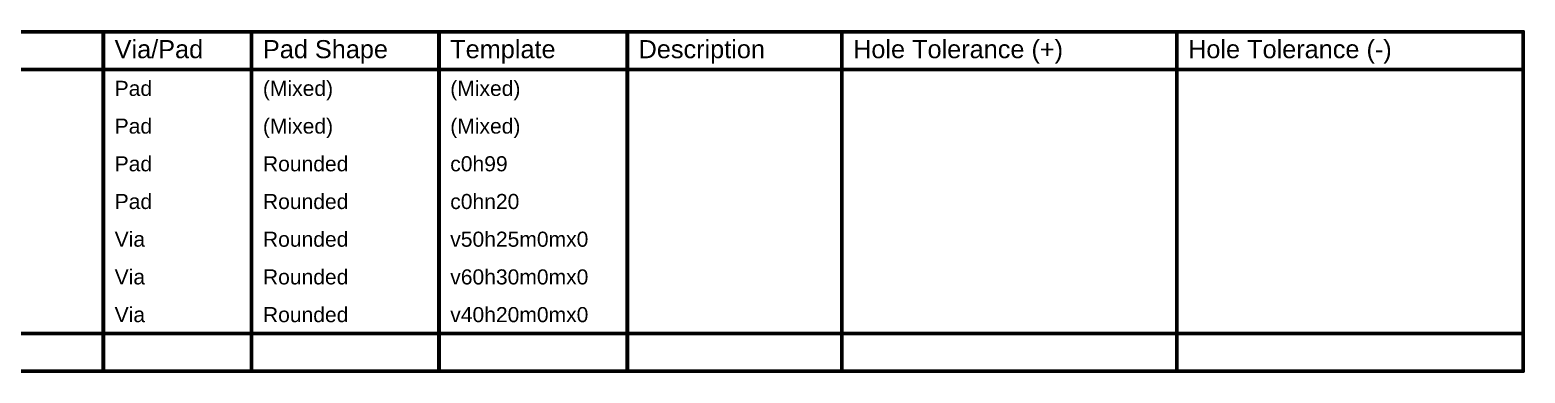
# Model space of a CAD drawing. Header units: inches. Extents: x -10 to 344, y -7 to 75.
# Drawn here: x 192.5 to 343.6, y 0 to 34.7 of the extents above; entities that cross this region are included whole.
import ezdxf

# ---------------------------------------------------------------- set-up
doc = ezdxf.new("R2010")
doc.units = ezdxf.units.IN
doc.layers.add('Drill Drawing', color=1, linetype='Continuous')
doc.styles.add('Arial', font='', dxfattribs={"height": 0.2})
doc.styles.get('Arial').set_extended_font_data('Arial')

msp = doc.modelspace()

# ---------------------------------------------------------------- linework, layer by layer
at = {"layer": 'Drill Drawing', "const_width": 0.381}
for points in [[(73.16, 34.51), (343.45, 34.51)], [(199.9, 0.22), (199.9, 34.51)], [(214.88, 0.22), (214.88, 34.51)], [(233.83, 0.22), (233.83, 34.51)], [(252.87, 0.22), (252.87, 34.51)], [(274.56, 0.22), (274.56, 34.51)], [(308.43, 0.22), (308.43, 34.51)], [(343.45, 0.22), (343.45, 34.51)], [(73.16, 30.7), (343.45, 30.7)], [(73.16, 4.03), (343.45, 4.03)], [(73.16, 0.22), (343.45, 0.22)]]:
    msp.add_lwpolyline(points, dxfattribs=at)
at = {"layer": 'Drill Drawing', "const_width": 0.191}
for points in [[(199.81, 34.51, 1), (200, 34.51, 1)], [(214.79, 34.51, 1), (214.98, 34.51, 1)], [(233.73, 34.51, 1), (233.92, 34.51, 1)], [(252.78, 34.51, 1), (252.97, 34.51, 1)], [(274.46, 34.51, 1), (274.65, 34.51, 1)], [(308.34, 34.51, 1), (308.53, 34.51, 1)], [(343.35, 34.51, 1), (343.54, 34.51, 1)], [(343.35, 34.51, 1), (343.54, 34.51, 1)], [(343.35, 30.7, 1), (343.54, 30.7, 1)], [(343.35, 4.03, 1), (343.54, 4.03, 1)], [(199.81, 0.22, 1), (200, 0.22, 1)], [(214.79, 0.22, 1), (214.98, 0.22, 1)], [(233.73, 0.22, 1), (233.92, 0.22, 1)], [(252.78, 0.22, 1), (252.97, 0.22, 1)], [(274.46, 0.22, 1), (274.65, 0.22, 1)], [(308.34, 0.22, 1), (308.53, 0.22, 1)], [(343.35, 0.22, 1), (343.54, 0.22, 1)], [(343.35, 0.22, 1), (343.54, 0.22, 1)]]:
    msp.add_lwpolyline(points, format="xyb", close=True, dxfattribs=at)

# ---------------------------------------------------------------- texts
at = {"layer": 'Drill Drawing', "style": 'Arial'}
for s, height, p in [('Via/Pad', 1.829, (201.04, 31.84)), ('Pad Shape', 1.829, (216.03, 31.84)), ('Template', 1.829, (234.97, 31.84)), ('Description', 1.8288, (254.01, 31.84)), ('Hole Tolerance (+)', 1.8288, (275.7, 31.84)), ('Hole Tolerance (-)', 1.8288, (309.57, 31.84)), ('Pad', 1.524, (201.04, 28.03)), ('(Mixed)', 1.524, (216.03, 28.03)), ('(Mixed)', 1.524, (234.97, 28.03)), ('Pad', 1.524, (201.04, 24.22)), ('(Mixed)', 1.524, (216.03, 24.22)), ('(Mixed)', 1.524, (234.97, 24.22)), ('Pad', 1.524, (201.04, 20.41)), ('Rounded', 1.524, (216.03, 20.41)), ('c0h99', 1.524, (234.97, 20.41)), ('Pad', 1.524, (201.04, 16.6)), ('Rounded', 1.524, (216.03, 16.6)), ('c0hn20', 1.524, (234.97, 16.6)), ('Via', 1.524, (201.04, 12.79)), ('Rounded', 1.524, (216.03, 12.79)), ('v50h25m0mx0', 1.524, (234.97, 12.79)), ('Via', 1.524, (201.04, 8.98)), ('Rounded', 1.524, (216.03, 8.98)), ('v60h30m0mx0', 1.524, (234.97, 8.98)), ('Via', 1.524, (201.04, 5.17)), ('Rounded', 1.524, (216.03, 5.17)), ('v40h20m0mx0', 1.524, (234.97, 5.17))]:
    msp.add_text(s, height=height, dxfattribs=at).set_placement(p)

doc.saveas('drawing.dxf')
